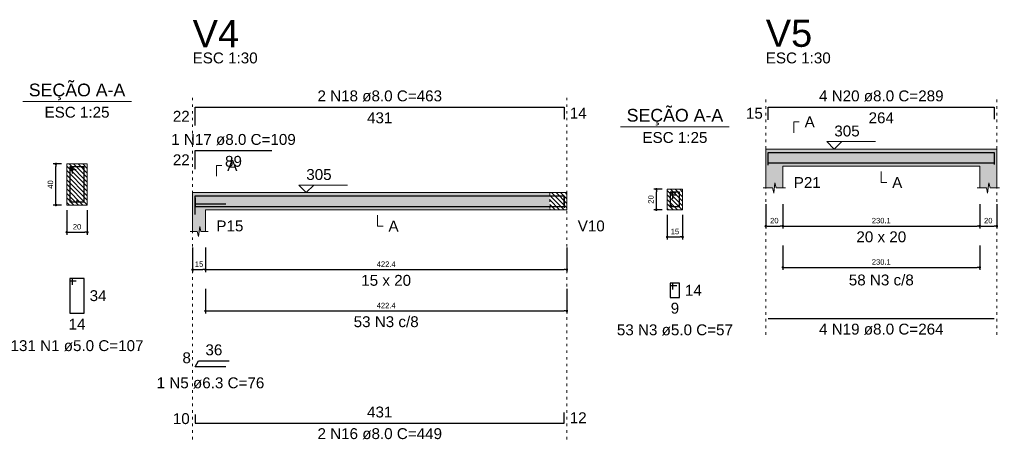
# Model space of a CAD drawing. Header units: millimetres. Extents: x 180 to 11148, y -1598 to 1045.
# Drawn here: x 2046.51 to 2084.69, y 27.13 to 43.46 of the extents above; entities that cross this region are included whole.
import ezdxf

# ---------------------------------------------------------------- set-up
doc = ezdxf.new("R2010")
doc.units = ezdxf.units.MM
doc.header["$MEASUREMENT"] = 0
doc.linetypes.add('DOT2', pattern=[3.175, 0, -3.175])
for name, color, linetype, lineweight in [('Descrição da armadura', 7, 'Continuous', 5), ('DT-Barras na forma', 2, 'Continuous', 30), ('DT-Barras no corte', 5, 'Continuous', 5), ('DT-Barras rebatidas', 2, 'Continuous', 30), ('DT-Cotas', 9, 'Continuous', 5), ('DT-Forma', 5, 'Continuous', 5), ('DT-Hachura forma vigas', 252, 'Continuous', 5), ('DT-Hachura intersecção vigas', 9, 'Continuous', 5), ('DT-Hachura seção vigas', 252, 'Continuous', 5), ('DT-Pontilhado', 9, 'DOT2', 5), ('DT-Textos', 7, 'Continuous', 5), ('DT-Título', 3, 'Continuous', 20), ('Textos armaduras', 7, 'Continuous', 5)]:
    doc.layers.add(name, color=color, linetype=linetype, lineweight=lineweight)
doc.styles.add('Arial', font='arial.ttf')
doc.dimstyles.new('UM_25.000000', dxfattribs={"dimtxt": 0.18, "dimasz": 0.1, "dimexe": 0.1, "dimexo": 0.2, "dimgap": 0, "dimtad": 1, "dimtih": 1, "dimtoh": 1, "dimdec": 1, "dimlfac": 25, "dimzin": 0, "dimdsep": 46, "dimtxsty": 'Standard', "dimcen": 0.09, "dimdle": 0.1, "dimadec": 1, "dimazin": 2, "dimtfac": 1, "dimtdec": 4, "dimtofl": 0, "dimtmove": 0, "dimatfit": 3, "dimfxl": 1, "dimtolj": 1, "dimarcsym": 0})
doc.dimstyles.new('UM_30.000000', dxfattribs={"dimtxt": 0.18, "dimasz": 0.1, "dimexe": 0.1, "dimexo": 0.2, "dimgap": 0, "dimtad": 1, "dimtih": 1, "dimtoh": 1, "dimdec": 1, "dimlfac": 30, "dimzin": 0, "dimdsep": 46, "dimtxsty": 'Standard', "dimcen": 0.09, "dimdle": 0.1, "dimadec": 1, "dimazin": 2, "dimtfac": 1, "dimtdec": 4, "dimtofl": 0, "dimtmove": 0, "dimatfit": 3, "dimfxl": 1, "dimtolj": 1, "dimarcsym": 0})
pattern_1 = [(135, (1822.37998, -105.55233), (-0.08838835, -0.08838835), [])]

# ---------------------------------------------------------------- blocks, each defined once
blk = doc.blocks.new('_Dot')
at = {"color": 0, "linetype": 'ByBlock', "lineweight": -2}
blk.add_line((-0.5, 0), (-1, 0), dxfattribs=at)
at = {"color": 0, "linetype": 'ByBlock', "const_width": 0.5}
blk.add_lwpolyline([(-0.25, 0, 1), (0.25, 0, 1)], format="xyb", close=True, dxfattribs=at)
blk = doc.blocks.new('*D639')
at = {"layer": 'Defpoints', "color": 0, "transparency": 16777216}
for p in [(2047.929, 37.847), (2048.353, 37.847), (2048.353, 36.247)]:
    blk.add_point(p, dxfattribs=at)
at = {"layer": 'DT-Cotas', "color": 0, "lineweight": -2, "transparency": 16777216}
for p, q in [((2048.153, 37.847), (2047.829, 37.847)), ((2047.929, 36.347), (2047.929, 37.747)), ((2048.153, 36.247), (2047.829, 36.247))]:
    blk.add_line(p, q, dxfattribs=at)
at = {"layer": 'DT-Cotas', "color": 0, "lineweight": -2, "transparency": 16777216, "xscale": 0.1000000014901161, "yscale": 0.1000000014901161, "zscale": 0.1000000014901161}
for p, rotation in [((2047.929, 37.847), 90), ((2047.929, 36.247), 270)]:
    blk.add_blockref('_Dot', p, dxfattribs=dict(at, rotation=rotation))
at = {"layer": 'DT-Cotas', "transparency": 16777216, "insert": (2047.717, 37.047), "char_height": 0.2118, "attachment_point": 5, "rotation": 90, "style": 'Arial'}
blk.add_mtext('\\A1;40', dxfattribs=at)
blk = doc.blocks.new('*D640')
at = {"layer": 'Defpoints', "color": 0, "transparency": 16777216}
for p in [(2048.353, 36.247), (2049.153, 36.247), (2049.153, 35.188)]:
    blk.add_point(p, dxfattribs=at)
at = {"layer": 'DT-Cotas', "color": 0, "lineweight": -2, "transparency": 16777216}
for p, q in [((2048.353, 36.047), (2048.353, 35.088)), ((2049.153, 36.047), (2049.153, 35.088)), ((2048.453, 35.188), (2049.053, 35.188))]:
    blk.add_line(p, q, dxfattribs=at)
at = {"layer": 'DT-Cotas', "color": 0, "lineweight": -2, "transparency": 16777216, "xscale": 0.1000000014901161, "yscale": 0.1000000014901161, "zscale": 0.1000000014901161, "rotation": 180}
blk.add_blockref('_Dot', (2048.353, 35.188), dxfattribs=at)
at = {"layer": 'DT-Cotas', "color": 0, "lineweight": -2, "transparency": 16777216, "xscale": 0.1000000014901161, "yscale": 0.1000000014901161, "zscale": 0.1000000014901161}
blk.add_blockref('_Dot', (2049.153, 35.188), dxfattribs=at)
at = {"layer": 'DT-Cotas', "transparency": 16777216, "insert": (2048.753, 35.399), "char_height": 0.2118, "attachment_point": 5, "rotation": 0.0057, "style": 'Arial'}
blk.add_mtext('\\A1;20', dxfattribs=at)
blk = doc.blocks.new('*D641')
at = {"layer": 'Defpoints', "color": 0, "transparency": 16777216}
for p in [(2053.257, 34.792), (2053.757, 34.792), (2053.757, 33.733)]:
    blk.add_point(p, dxfattribs=at)
at = {"layer": 'DT-Cotas', "color": 0, "lineweight": -2, "transparency": 16777216}
for p, q in [((2053.257, 34.592), (2053.257, 33.633)), ((2053.757, 34.592), (2053.757, 33.633)), ((2053.357, 33.733), (2053.657, 33.733))]:
    blk.add_line(p, q, dxfattribs=at)
at = {"layer": 'DT-Cotas', "color": 0, "lineweight": -2, "transparency": 16777216, "xscale": 0.1000000014901161, "yscale": 0.1000000014901161, "zscale": 0.1000000014901161, "rotation": 180}
blk.add_blockref('_Dot', (2053.257, 33.733), dxfattribs=at)
at = {"layer": 'DT-Cotas', "color": 0, "lineweight": -2, "transparency": 16777216, "xscale": 0.1000000014901161, "yscale": 0.1000000014901161, "zscale": 0.1000000014901161}
blk.add_blockref('_Dot', (2053.757, 33.733), dxfattribs=at)
at = {"layer": 'DT-Cotas', "transparency": 16777216, "insert": (2053.507, 33.945), "char_height": 0.2118, "attachment_point": 5, "rotation": 0.0057, "style": 'Arial'}
blk.add_mtext('\\A1;15', dxfattribs=at)
blk = doc.blocks.new('*D642')
at = {"layer": 'Defpoints', "color": 0, "transparency": 16777216}
for p in [(2053.757, 34.792), (2067.837, 34.792), (2067.837, 33.733)]:
    blk.add_point(p, dxfattribs=at)
at = {"layer": 'DT-Cotas', "color": 0, "lineweight": -2, "transparency": 16777216}
for p, q in [((2053.757, 34.592), (2053.757, 33.633)), ((2067.837, 34.592), (2067.837, 33.633)), ((2053.857, 33.733), (2067.737, 33.733))]:
    blk.add_line(p, q, dxfattribs=at)
at = {"layer": 'DT-Cotas', "color": 0, "lineweight": -2, "transparency": 16777216, "xscale": 0.1000000014901161, "yscale": 0.1000000014901161, "zscale": 0.1000000014901161, "rotation": 180}
blk.add_blockref('_Dot', (2053.757, 33.733), dxfattribs=at)
at = {"layer": 'DT-Cotas', "color": 0, "lineweight": -2, "transparency": 16777216, "xscale": 0.1000000014901161, "yscale": 0.1000000014901161, "zscale": 0.1000000014901161}
blk.add_blockref('_Dot', (2067.837, 33.733), dxfattribs=at)
at = {"layer": 'DT-Cotas', "transparency": 16777216, "insert": (2060.797, 33.945), "char_height": 0.2118, "attachment_point": 5, "rotation": 0.0057, "style": 'Arial'}
blk.add_mtext('\\A1;422.4', dxfattribs=at)
blk = doc.blocks.new('*D643')
at = {"layer": 'Defpoints', "color": 0, "transparency": 16777216}
for p in [(2053.757, 33.182), (2067.837, 33.182), (2067.837, 32.123)]:
    blk.add_point(p, dxfattribs=at)
at = {"layer": 'DT-Cotas', "color": 0, "lineweight": -2, "transparency": 16777216}
for p, q in [((2053.757, 32.982), (2053.757, 32.023)), ((2067.837, 32.982), (2067.837, 32.023)), ((2053.857, 32.123), (2067.737, 32.123))]:
    blk.add_line(p, q, dxfattribs=at)
at = {"layer": 'DT-Cotas', "color": 0, "lineweight": -2, "transparency": 16777216, "xscale": 0.1000000014901161, "yscale": 0.1000000014901161, "zscale": 0.1000000014901161, "rotation": 180}
blk.add_blockref('_Dot', (2053.757, 32.123), dxfattribs=at)
at = {"layer": 'DT-Cotas', "color": 0, "lineweight": -2, "transparency": 16777216, "xscale": 0.1000000014901161, "yscale": 0.1000000014901161, "zscale": 0.1000000014901161}
blk.add_blockref('_Dot', (2067.837, 32.123), dxfattribs=at)
at = {"layer": 'DT-Cotas', "transparency": 16777216, "insert": (2060.797, 32.335), "char_height": 0.2118, "attachment_point": 5, "rotation": 0.0057, "style": 'Arial'}
blk.add_mtext('\\A1;422.4', dxfattribs=at)
blk = doc.blocks.new('*D644')
at = {"layer": 'Defpoints', "color": 0, "transparency": 16777216}
for p in [(2071.323, 36.863), (2071.747, 36.863), (2071.747, 36.063)]:
    blk.add_point(p, dxfattribs=at)
at = {"layer": 'DT-Cotas', "color": 0, "lineweight": -2, "transparency": 16777216}
for p, q in [((2071.547, 36.863), (2071.223, 36.863)), ((2071.323, 36.163), (2071.323, 36.763)), ((2071.547, 36.063), (2071.223, 36.063))]:
    blk.add_line(p, q, dxfattribs=at)
at = {"layer": 'DT-Cotas', "color": 0, "lineweight": -2, "transparency": 16777216, "xscale": 0.1000000014901161, "yscale": 0.1000000014901161, "zscale": 0.1000000014901161}
for p, rotation in [((2071.323, 36.863), 90), ((2071.323, 36.063), 270)]:
    blk.add_blockref('_Dot', p, dxfattribs=dict(at, rotation=rotation))
at = {"layer": 'DT-Cotas', "transparency": 16777216, "insert": (2071.111, 36.463), "char_height": 0.2118, "attachment_point": 5, "rotation": 90, "style": 'Arial'}
blk.add_mtext('\\A1;20', dxfattribs=at)
blk = doc.blocks.new('*D645')
at = {"layer": 'Defpoints', "color": 0, "transparency": 16777216}
for p in [(2071.747, 36.063), (2072.347, 36.063), (2072.347, 35.004)]:
    blk.add_point(p, dxfattribs=at)
at = {"layer": 'DT-Cotas', "color": 0, "lineweight": -2, "transparency": 16777216}
for p, q in [((2071.747, 35.863), (2071.747, 34.904)), ((2072.347, 35.863), (2072.347, 34.904)), ((2071.847, 35.004), (2072.247, 35.004))]:
    blk.add_line(p, q, dxfattribs=at)
at = {"layer": 'DT-Cotas', "color": 0, "lineweight": -2, "transparency": 16777216, "xscale": 0.1000000014901161, "yscale": 0.1000000014901161, "zscale": 0.1000000014901161, "rotation": 180}
blk.add_blockref('_Dot', (2071.747, 35.004), dxfattribs=at)
at = {"layer": 'DT-Cotas', "color": 0, "lineweight": -2, "transparency": 16777216, "xscale": 0.1000000014901161, "yscale": 0.1000000014901161, "zscale": 0.1000000014901161}
blk.add_blockref('_Dot', (2072.347, 35.004), dxfattribs=at)
at = {"layer": 'DT-Cotas', "transparency": 16777216, "insert": (2072.047, 35.216), "char_height": 0.2118, "attachment_point": 5, "rotation": 0.0057, "style": 'Arial'}
blk.add_mtext('\\A1;15', dxfattribs=at)
blk = doc.blocks.new('*D646')
at = {"layer": 'Defpoints', "color": 0, "transparency": 16777216}
for p in [(2075.586, 36.486), (2076.253, 36.486), (2076.253, 35.427)]:
    blk.add_point(p, dxfattribs=at)
at = {"layer": 'DT-Cotas', "color": 0, "lineweight": -2, "transparency": 16777216}
for p, q in [((2075.586, 36.286), (2075.586, 35.327)), ((2076.253, 36.286), (2076.253, 35.327)), ((2075.686, 35.427), (2076.153, 35.427))]:
    blk.add_line(p, q, dxfattribs=at)
at = {"layer": 'DT-Cotas', "color": 0, "lineweight": -2, "transparency": 16777216, "xscale": 0.1000000014901161, "yscale": 0.1000000014901161, "zscale": 0.1000000014901161, "rotation": 180}
blk.add_blockref('_Dot', (2075.586, 35.427), dxfattribs=at)
at = {"layer": 'DT-Cotas', "color": 0, "lineweight": -2, "transparency": 16777216, "xscale": 0.1000000014901161, "yscale": 0.1000000014901161, "zscale": 0.1000000014901161}
blk.add_blockref('_Dot', (2076.253, 35.427), dxfattribs=at)
at = {"layer": 'DT-Cotas', "transparency": 16777216, "insert": (2075.919, 35.639), "char_height": 0.2118, "attachment_point": 5, "rotation": 0.0057, "style": 'Arial'}
blk.add_mtext('\\A1;20', dxfattribs=at)
blk = doc.blocks.new('*D647')
at = {"layer": 'Defpoints', "color": 0, "transparency": 16777216}
for p in [(2076.253, 36.486), (2083.922, 36.486), (2083.922, 35.427)]:
    blk.add_point(p, dxfattribs=at)
at = {"layer": 'DT-Cotas', "color": 0, "lineweight": -2, "transparency": 16777216}
for p, q in [((2076.253, 36.286), (2076.253, 35.327)), ((2083.922, 36.286), (2083.922, 35.327)), ((2076.353, 35.427), (2083.822, 35.427))]:
    blk.add_line(p, q, dxfattribs=at)
at = {"layer": 'DT-Cotas', "color": 0, "lineweight": -2, "transparency": 16777216, "xscale": 0.1000000014901161, "yscale": 0.1000000014901161, "zscale": 0.1000000014901161, "rotation": 180}
blk.add_blockref('_Dot', (2076.253, 35.427), dxfattribs=at)
at = {"layer": 'DT-Cotas', "color": 0, "lineweight": -2, "transparency": 16777216, "xscale": 0.1000000014901161, "yscale": 0.1000000014901161, "zscale": 0.1000000014901161}
blk.add_blockref('_Dot', (2083.922, 35.427), dxfattribs=at)
at = {"layer": 'DT-Cotas', "transparency": 16777216, "insert": (2080.087, 35.639), "char_height": 0.2118, "attachment_point": 5, "rotation": 0.0057, "style": 'Arial'}
blk.add_mtext('\\A1;230.1', dxfattribs=at)
blk = doc.blocks.new('*D648')
at = {"layer": 'Defpoints', "color": 0, "transparency": 16777216}
for p in [(2083.922, 36.486), (2084.589, 36.486), (2084.589, 35.427)]:
    blk.add_point(p, dxfattribs=at)
at = {"layer": 'DT-Cotas', "color": 0, "lineweight": -2, "transparency": 16777216}
for p, q in [((2083.922, 36.286), (2083.922, 35.327)), ((2084.589, 36.286), (2084.589, 35.327)), ((2084.022, 35.427), (2084.489, 35.427))]:
    blk.add_line(p, q, dxfattribs=at)
at = {"layer": 'DT-Cotas', "color": 0, "lineweight": -2, "transparency": 16777216, "xscale": 0.1000000014901161, "yscale": 0.1000000014901161, "zscale": 0.1000000014901161, "rotation": 180}
blk.add_blockref('_Dot', (2083.922, 35.427), dxfattribs=at)
at = {"layer": 'DT-Cotas', "color": 0, "lineweight": -2, "transparency": 16777216, "xscale": 0.1000000014901161, "yscale": 0.1000000014901161, "zscale": 0.1000000014901161}
blk.add_blockref('_Dot', (2084.589, 35.427), dxfattribs=at)
at = {"layer": 'DT-Cotas', "transparency": 16777216, "insert": (2084.255, 35.639), "char_height": 0.2118, "attachment_point": 5, "rotation": 0.0057, "style": 'Arial'}
blk.add_mtext('\\A1;20', dxfattribs=at)
blk = doc.blocks.new('*D649')
at = {"layer": 'Defpoints', "color": 0, "transparency": 16777216}
for p in [(2076.253, 34.877), (2083.922, 34.877), (2083.922, 33.818)]:
    blk.add_point(p, dxfattribs=at)
at = {"layer": 'DT-Cotas', "color": 0, "lineweight": -2, "transparency": 16777216}
for p, q in [((2076.253, 34.677), (2076.253, 33.718)), ((2083.922, 34.677), (2083.922, 33.718)), ((2076.353, 33.818), (2083.822, 33.818))]:
    blk.add_line(p, q, dxfattribs=at)
at = {"layer": 'DT-Cotas', "color": 0, "lineweight": -2, "transparency": 16777216, "xscale": 0.1000000014901161, "yscale": 0.1000000014901161, "zscale": 0.1000000014901161, "rotation": 180}
blk.add_blockref('_Dot', (2076.253, 33.818), dxfattribs=at)
at = {"layer": 'DT-Cotas', "color": 0, "lineweight": -2, "transparency": 16777216, "xscale": 0.1000000014901161, "yscale": 0.1000000014901161, "zscale": 0.1000000014901161}
blk.add_blockref('_Dot', (2083.922, 33.818), dxfattribs=at)
at = {"layer": 'DT-Cotas', "transparency": 16777216, "insert": (2080.087, 34.03), "char_height": 0.2118, "attachment_point": 5, "rotation": 0.0057, "style": 'Arial'}
blk.add_mtext('\\A1;230.1', dxfattribs=at)

msp = doc.modelspace()

# ---------------------------------------------------------------- hatches: boundary and pattern name
at = {"layer": 'DT-Hachura forma vigas', "linetype": 'Continuous'}
for points in [[(2084.5886, 36.9099), (2084.5886, 37.7572), (2084.5886, 38.4239), (2083.9219, 38.4239), (2076.2526, 38.4239), (2075.5859, 38.4239), (2075.5859, 37.7572), (2075.5859, 36.9099), (2075.8443, 36.9099), (2075.8943, 36.7099), (2075.9443, 37.1099), (2075.9943, 36.9099), (2076.2526, 36.9099), (2076.2526, 37.7572), (2083.9219, 37.7572), (2083.9219, 36.9099), (2084.1803, 36.9099), (2084.2303, 36.7099), (2084.2803, 37.1099), (2084.3303, 36.9099), (2084.5886, 36.9099)], [(2053.7569, 36.0628), (2067.1699, 36.0628), (2067.1699, 36.7295), (2053.7569, 36.7295), (2053.2569, 36.7295), (2053.2569, 36.0628), (2053.2569, 35.2155), (2053.4319, 35.2155), (2053.4819, 35.0155), (2053.5319, 35.4155), (2053.5819, 35.2155), (2053.7569, 35.2155), (2053.7569, 36.0628)]]:
    msp.add_hatch(color=256, dxfattribs=at).paths.add_polyline_path(points)
at = {"layer": 'DT-Hachura intersecção vigas', "linetype": 'Continuous'}
h = msp.add_hatch(dxfattribs=at)
h.set_pattern_fill('ANSI31', color=256, angle=90, style=0)
h.set_pattern_definition(pattern_1)
h.paths.add_polyline_path([(2067.1699, 36.0628), (2067.8366, 36.0628), (2067.8366, 36.7295), (2067.1699, 36.7295), (2067.1699, 36.0628)])
at = {"layer": 'DT-Hachura seção vigas', "linetype": 'Continuous'}
h = msp.add_hatch(dxfattribs=at)
h.set_pattern_fill('ANSI31', color=256, angle=90, style=0)
h.set_pattern_definition(pattern_1)
h.paths.add_polyline_path([(2048.3527, 36.2467), (2048.3527, 36.2467), (2049.1527, 36.2467), (2049.1527, 37.8467), (2048.3527, 37.8467), (2048.3527, 36.2467)])
h = msp.add_hatch(dxfattribs=at)
h.set_pattern_fill('ANSI31', color=256, angle=90, style=0)
h.set_pattern_definition(pattern_1)
h.paths.add_polyline_path([(2071.7468, 36.0628), (2071.7468, 36.0628), (2072.3468, 36.0628), (2072.3468, 36.8628), (2071.7468, 36.8628), (2071.7468, 36.0628)])

# ---------------------------------------------------------------- linework, layer by layer
at = {"layer": 'DT-Barras na forma'}
for p, q in [((2048.5727, 37.7267), (2048.4727, 37.7267)), ((2048.4727, 37.7267), (2048.4727, 36.3667)), ((2049.0327, 37.7267), (2048.4727, 37.7267)), ((2048.4727, 37.7267), (2048.4727, 37.6267)), ((2048.4727, 37.6267), (2048.7227, 37.6267)), ((2048.5727, 37.4767), (2048.5727, 37.7267)), ((2049.0327, 36.3667), (2049.0327, 37.7267)), ((2071.9668, 36.7428), (2071.8668, 36.7428)), ((2071.8668, 36.7428), (2071.8668, 36.1828)), ((2072.2268, 36.7428), (2071.8668, 36.7428)), ((2071.8668, 36.7428), (2071.8668, 36.6428)), ((2071.9668, 36.4928), (2071.9668, 36.7428)), ((2072.2268, 36.1828), (2072.2268, 36.7428)), ((2048.4727, 36.3667), (2049.0327, 36.3667)), ((2053.3569, 36.2971), (2054.548, 36.2971)), ((2071.8668, 36.6428), (2072.1168, 36.6428)), ((2071.8668, 36.1828), (2072.2268, 36.1828))]:
    msp.add_line(p, q, dxfattribs=at)
for points in [[(2075.6859, 37.8014), (2075.6859, 38.2939), (2084.4886, 38.2939), (2084.4886, 37.8262)], [(2075.6859, 37.8872), (2084.4886, 37.8872)], [(2053.3569, 36.5261), (2053.3569, 36.1928), (2067.7366, 36.1928), (2067.7366, 36.6061)], [(2053.3569, 35.8828), (2053.3569, 36.5995), (2056.3403, 36.5995)], [(2053.3569, 35.8828), (2053.3569, 36.5995), (2067.7366, 36.5995), (2067.7366, 36.1328)]]:
    msp.add_lwpolyline(points, dxfattribs=at)
at = {"layer": 'DT-Barras no corte'}
for centre, radius in [((2048.5127, 37.6867), 0.02), ((2048.9927, 37.6867), 0.02), ((2071.9028, 36.7068), 0.016), ((2072.0468, 36.7068), 0.016), ((2072.1908, 36.7068), 0.016), ((2048.5087, 36.4027), 0.016), ((2048.7527, 36.4027), 0.016), ((2048.9967, 36.4027), 0.016), ((2071.9028, 36.2188), 0.016), ((2072.1908, 36.2188), 0.016)]:
    msp.add_circle(centre, radius, dxfattribs=at)
at = {"layer": 'DT-Barras rebatidas'}
for p, q in [((2053.3569, 39.3422), (2053.3569, 40.0589)), ((2053.3569, 40.0589), (2067.7366, 40.0589)), ((2067.7366, 40.0589), (2067.7366, 39.5922)), ((2075.6859, 39.5664), (2075.6859, 40.0589)), ((2075.6859, 40.0589), (2084.4886, 40.0589)), ((2084.4886, 40.0589), (2084.4886, 39.5912)), ((2053.3569, 37.6478), (2053.3569, 38.3645)), ((2053.3569, 38.3645), (2056.3403, 38.3645)), ((2048.5727, 33.3933), (2048.4727, 33.3933)), ((2048.4727, 33.3933), (2048.4727, 32.0333)), ((2049.0327, 33.3933), (2048.4727, 33.3933)), ((2048.4727, 33.3933), (2048.4727, 33.2933)), ((2048.4727, 33.2933), (2048.7227, 33.2933)), ((2048.5727, 33.1433), (2048.5727, 33.3933)), ((2049.0327, 32.0333), (2049.0327, 33.3933)), ((2071.9668, 33.2094), (2071.8668, 33.2094)), ((2071.8668, 33.2094), (2071.8668, 32.6494)), ((2072.2268, 33.2094), (2071.8668, 33.2094)), ((2071.8668, 33.2094), (2071.8668, 33.1094)), ((2071.8668, 33.1094), (2072.1168, 33.1094)), ((2071.9668, 32.9594), (2071.9668, 33.2094)), ((2072.2268, 32.6494), (2072.2268, 33.2094)), ((2071.8668, 32.6494), (2072.2268, 32.6494)), ((2048.4727, 32.0333), (2049.0327, 32.0333)), ((2075.6859, 31.8297), (2084.4886, 31.8297)), ((2053.3569, 29.9505), (2053.4903, 30.1814)), ((2053.4903, 30.1814), (2054.6813, 30.1814)), ((2054.548, 29.9505), (2053.3569, 29.9505)), ((2053.3569, 28.0943), (2053.3569, 27.7609)), ((2067.7366, 27.7609), (2067.7366, 28.1743)), ((2053.3569, 27.7609), (2067.7366, 27.7609))]:
    msp.add_line(p, q, dxfattribs=at)
at = {"layer": 'DT-Forma', "linetype": 'Continuous'}
for p, q in [((2075.5859, 37.7572), (2075.5859, 38.4239)), ((2084.5886, 38.4239), (2084.5886, 37.7572)), ((2053.2569, 36.0628), (2053.2569, 36.7295)), ((2067.8366, 36.7295), (2067.8366, 36.0628))]:
    msp.add_line(p, q, dxfattribs=at)
at = {"layer": 'DT-Forma'}
for p, q in [((2075.5859, 38.4239), (2076.2526, 38.4239)), ((2076.2526, 38.4239), (2083.9219, 38.4239)), ((2083.9219, 38.4239), (2084.5886, 38.4239)), ((2049.1527, 37.8467), (2048.3527, 37.8467)), ((2048.3527, 37.8467), (2048.3527, 37.8467)), ((2048.3527, 37.8467), (2048.3527, 36.2467)), ((2049.1527, 36.2467), (2049.1527, 37.8467)), ((2049.1527, 37.8467), (2049.1527, 37.8467)), ((2075.5859, 37.7572), (2075.5859, 36.91)), ((2076.2526, 36.91), (2076.2526, 37.7572)), ((2076.2526, 37.7572), (2083.9219, 37.7572)), ((2083.9219, 37.7572), (2083.9219, 36.91)), ((2084.5886, 36.91), (2084.5886, 37.7572)), ((2075.8943, 36.71), (2075.9443, 37.11)), ((2075.9443, 37.11), (2075.9943, 36.91)), ((2084.2303, 36.71), (2084.2803, 37.11)), ((2084.2803, 37.11), (2084.3303, 36.91)), ((2053.2569, 36.7295), (2053.7569, 36.7295)), ((2053.7569, 36.7295), (2067.1699, 36.7295)), ((2067.1699, 36.7295), (2067.8366, 36.7295)), ((2072.3468, 36.8628), (2071.7468, 36.8628)), ((2071.7468, 36.8628), (2071.7468, 36.8628)), ((2071.7468, 36.8628), (2071.7468, 36.0628)), ((2072.3468, 36.0628), (2072.3468, 36.8628)), ((2072.3468, 36.8628), (2072.3468, 36.8628)), ((2075.4859, 36.91), (2075.8443, 36.91)), ((2075.8443, 36.91), (2075.8943, 36.71)), ((2075.9943, 36.91), (2076.3526, 36.91)), ((2083.8219, 36.91), (2084.1803, 36.91)), ((2084.1803, 36.91), (2084.2303, 36.71)), ((2084.3303, 36.91), (2084.6886, 36.91)), ((2048.3527, 36.2467), (2049.1527, 36.2467)), ((2048.3527, 36.2467), (2048.3527, 36.2467)), ((2049.1527, 36.2467), (2049.1527, 36.2467)), ((2053.2569, 36.0628), (2053.2569, 35.2156)), ((2053.7569, 35.2156), (2053.7569, 36.0628)), ((2053.7569, 36.0628), (2067.1699, 36.0628)), ((2067.1699, 36.0628), (2067.8366, 36.0628)), ((2071.7468, 36.0628), (2072.3468, 36.0628)), ((2071.7468, 36.0628), (2071.7468, 36.0628)), ((2072.3468, 36.0628), (2072.3468, 36.0628)), ((2053.1569, 35.2156), (2053.4319, 35.2156)), ((2053.4319, 35.2156), (2053.4819, 35.0156)), ((2053.4819, 35.0156), (2053.5319, 35.4156)), ((2053.5319, 35.4156), (2053.5819, 35.2156)), ((2053.5819, 35.2156), (2053.8569, 35.2156))]:
    msp.add_line(p, q, dxfattribs=at)
at = {"layer": 'DT-Pontilhado', "ltscale": 0.05}
for p, q in [((2053.2569, 27.1255), (2053.2569, 40.4825)), ((2067.8366, 27.1255), (2067.8366, 40.4825)), ((2075.5859, 31.1943), (2075.5859, 40.4825)), ((2084.5886, 31.1943), (2084.5886, 40.4825)), ((2067.1699, 36.7295), (2067.1699, 36.0628))]:
    msp.add_line(p, q, dxfattribs=at)
at = {"layer": 'DT-Textos'}
for p, q in [((2046.6347, 40.2765), (2050.8707, 40.2765)), ((2069.9288, 39.2926), (2074.1648, 39.2926))]:
    msp.add_line(p, q, dxfattribs=at)
for points in [[(2076.6762, 39.0593), (2076.6762, 39.4829), (2076.888, 39.4829)], [(2078.5534, 38.7204), (2078.2569, 38.4239), (2077.9603, 38.7204), (2079.8665, 38.7204)], [(2054.1805, 37.3649), (2054.1805, 37.7885), (2054.3923, 37.7885)], [(2080.0873, 37.5454), (2080.0873, 37.1218), (2080.2991, 37.1218)], [(2057.9808, 37.026), (2057.6843, 36.7295), (2057.3878, 37.026), (2059.294, 37.026)], [(2060.4634, 35.851), (2060.4634, 35.4274), (2060.6752, 35.4274)]]:
    msp.add_lwpolyline(points, dxfattribs=at)

# ---------------------------------------------------------------- texts
at = {"layer": 'Descrição da armadura', "linetype": 'Continuous', "char_height": 0.4236, "attachment_point": 8, "line_spacing_factor": 0.798, "style": 'Arial'}
for s, insert, width in [('2 N18 ø8.0 C=463', (2060.5468, 40.2707), 9.7294), ('4 N20 ø8.0 C=289', (2080.0873, 40.2707), 9.7294), ('1 N17 ø8.0 C=109', (2054.8486, 38.5763), 9.7294), ('58 N3 c/8', (2080.0873, 33.1117), 5.078778), ('53 N3 c/8', (2060.7968, 31.4879), 5.078778), ('4 N19 ø8.0 C=264', (2080.0873, 31.1943), 9.7294), ('1 N5 ø6.3 C=76', (2053.9524, 29.1033), 8.40959), ('2 N16 ø8.0 C=449', (2060.5468, 27.1255), 9.7294)]:
    msp.add_mtext(s, dxfattribs=dict(at, insert=insert, width=width))
at = {"layer": 'Descrição da armadura', "color": 7, "linetype": 'Continuous', "char_height": 0.4236, "attachment_point": 8, "line_spacing_factor": 0.798, "style": 'Arial'}
for s, insert, width in [('53 N3 ø5.0 C=57', (2072.0468, 31.1668), 9.069495), ('131 N1 ø5.0 C=107', (2048.7527, 30.5507), 10.389305)]:
    msp.add_mtext(s, dxfattribs=dict(at, insert=insert, width=width))
at = {"layer": 'DT-Textos', "line_spacing_factor": 0.798, "style": 'Arial'}
for s, insert, char_height, width, attachment_point in [('ESC 1:30', (2053.2569, 41.7533), 0.4236, 4.729993, 7), ('ESC 1:30', (2075.5859, 41.7533), 0.4236, 4.729993, 7), ('SEÇÃO A-A', (2048.753, 40.3257), 0.4942, 8.023973, 8), ('SEÇÃO A-A', (2072.047, 39.3417), 0.4942, 8.023973, 8), ('ESC 1:25', (2048.7527, 39.6411), 0.4236, 4.729993, 8), ('A', (2077.0998, 39.2711), 0.4236, 0.737072, 7), ('305', (2078.2569, 38.911), 0.4236, 1.843758, 7), ('ESC 1:25', (2072.0468, 38.6572), 0.4236, 4.729993, 8), ('A', (2054.6041, 37.5767), 0.4236, 0.737072, 7), ('305', (2057.6843, 37.2166), 0.4236, 1.843758, 7), ('P21', (2076.6762, 36.91), 0.4236, 1.966244, 7), ('A', (2080.5109, 36.91), 0.4236, 0.737072, 7), ('P15', (2054.1805, 35.2156), 0.4236, 1.966244, 7), ('A', (2060.887, 35.2156), 0.4236, 0.737072, 7), ('V10', (2068.2602, 35.2156), 0.4236, 1.966244, 7), ('20 x 20', (2080.0873, 34.792), 0.4236, 3.624925, 8), ('15 x 20', (2060.7968, 33.0976), 0.4236, 3.624925, 8)]:
    msp.add_mtext(s, dxfattribs=dict(at, insert=insert, char_height=char_height, width=width, attachment_point=attachment_point))
at = {"layer": 'DT-Título', "char_height": 1.059, "width": 3.604421, "attachment_point": 7, "line_spacing_factor": 0.798, "style": 'Arial'}
for s, insert in [('V4', (2053.2569, 42.3887)), ('V5', (2075.5859, 42.3887))]:
    msp.add_mtext(s, dxfattribs=dict(at, insert=insert))
at = {"layer": 'Textos armaduras', "linetype": 'Continuous', "char_height": 0.4236, "attachment_point": 7, "line_spacing_factor": 0.798, "style": 'Arial'}
for s, insert, width in [('22', (2052.4852, 39.4887), 1.31981), ('431', (2060.0518, 39.4235), 1.979715), ('14', (2067.9484, 39.6137), 1.31981), ('15', (2074.8142, 39.6008), 1.31981), ('264', (2079.5923, 39.4235), 1.979715), ('22', (2052.4852, 37.7943), 1.31981), ('89', (2054.5186, 37.7291), 1.31981), ('36', (2053.7558, 30.3932), 1.31981), ('8', (2052.8597, 30.0844), 0.659905), ('431', (2060.0518, 27.9727), 1.979715), ('10', (2052.4852, 27.7158), 1.31981), ('12', (2067.9484, 27.7558), 1.31981)]:
    msp.add_mtext(s, dxfattribs=dict(at, insert=insert, width=width))
at = {"layer": 'Textos armaduras', "color": 7, "linetype": 'Continuous', "char_height": 0.4236, "attachment_point": 7, "line_spacing_factor": 0.798, "style": 'Arial'}
for s, insert, width in [('34', (2049.2445, 32.5015), 1.31981), ('14', (2072.4386, 32.7176), 1.31981), ('9', (2071.8819, 32.014), 0.659905), ('14', (2048.4228, 31.3979), 1.31981)]:
    msp.add_mtext(s, dxfattribs=dict(at, insert=insert, width=width))

# ---------------------------------------------------------------- dimensions: what is measured, and where the dimension line sits
at = {"layer": 'DT-Cotas'}
for base, p1, p2, picture, middle in [((2047.9291, 37.8467), (2048.3527, 36.2467), (2048.3527, 37.8467), '*D639', (2047.7173, 37.0467)), ((2071.3232, 36.8628), (2071.7468, 36.0628), (2071.7468, 36.8628), '*D644', (2071.1114, 36.4628))]:
    dim = msp.add_linear_dim(base=base, p1=p1, p2=p2, angle=90, dimstyle='UM_25.000000', override={"dimtxt": 0.2118, "dimasz": 0.1, "dimexe": 0.1, "dimexo": 0.2, "dimtad": 1, "dimtih": 0, "dimtoh": 0, "dimdec": 1, "dimlfac": 25, "dimzin": 8, "dimtxsty": 'Arial', "dimblk": 'Dot', "dimblk1": 'Dot', "dimblk2": 'Dot', "dimsah": 1, "dimdle": 0.1, "dimse1": 0, "dimse2": 0, "dimclrt": 256, "dimadec": 1, "dimazin": 3, "dimtmove": 2, "dimldrblk": 'Dot'}, dxfattribs=at)
    dim.commit()
    dim.dimension.update_dxf_attribs({"geometry": picture, "text_midpoint": middle, "dimtype": 160, "text_rotation": 90})
for base, p1, p2, dimstyle, override, picture, middle in [((2076.2526, 35.4274), (2075.5859, 36.4864), (2076.2526, 36.4864), 'UM_30.000000', {"dimtxt": 0.2118, "dimasz": 0.1, "dimexe": 0.1, "dimexo": 0.2, "dimtad": 1, "dimtih": 0, "dimtoh": 0, "dimdec": 1, "dimlfac": 30, "dimzin": 8, "dimtxsty": 'Arial', "dimblk": 'Dot', "dimblk1": 'Dot', "dimblk2": 'Dot', "dimsah": 1, "dimdle": 0.1, "dimse1": 0, "dimse2": 0, "dimclrt": 256, "dimadec": 1, "dimazin": 3, "dimtmove": 2, "dimldrblk": 'Dot'}, '*D646', (2075.9193, 35.6392)), ((2083.9219, 35.4274), (2076.2526, 36.4864), (2083.9219, 36.4864), 'UM_30.000000', {"dimtxt": 0.2118, "dimasz": 0.1, "dimexe": 0.1, "dimexo": 0.2, "dimtad": 1, "dimtih": 0, "dimtoh": 0, "dimdec": 1, "dimlfac": 30, "dimzin": 8, "dimtxsty": 'Arial', "dimblk": 'Dot', "dimblk1": 'Dot', "dimblk2": 'Dot', "dimsah": 1, "dimdle": 0.1, "dimse1": 0, "dimse2": 0, "dimclrt": 256, "dimadec": 1, "dimazin": 3, "dimtmove": 2, "dimldrblk": 'Dot'}, '*D647', (2080.0873, 35.6392)), ((2084.5886, 35.4274), (2083.9219, 36.4864), (2084.5886, 36.4864), 'UM_30.000000', {"dimtxt": 0.2118, "dimasz": 0.1, "dimexe": 0.1, "dimexo": 0.2, "dimtad": 1, "dimtih": 0, "dimtoh": 0, "dimdec": 1, "dimlfac": 30, "dimzin": 8, "dimtxsty": 'Arial', "dimblk": 'Dot', "dimblk1": 'Dot', "dimblk2": 'Dot', "dimsah": 1, "dimdle": 0.1, "dimse1": 0, "dimse2": 0, "dimclrt": 256, "dimadec": 1, "dimazin": 3, "dimtmove": 2, "dimldrblk": 'Dot'}, '*D648', (2084.2553, 35.6392)), ((2049.1527, 35.1877), (2048.3527, 36.2467), (2049.1527, 36.2467), 'UM_25.000000', {"dimtxt": 0.2118, "dimasz": 0.1, "dimexe": 0.1, "dimexo": 0.2, "dimtad": 1, "dimtih": 0, "dimtoh": 0, "dimdec": 1, "dimlfac": 25, "dimzin": 8, "dimtxsty": 'Arial', "dimblk": 'Dot', "dimblk1": 'Dot', "dimblk2": 'Dot', "dimsah": 1, "dimdle": 0.1, "dimse1": 0, "dimse2": 0, "dimclrt": 256, "dimadec": 1, "dimazin": 3, "dimtmove": 2, "dimldrblk": 'Dot'}, '*D640', (2048.7527, 35.3995)), ((2072.3468, 35.0038), (2071.7468, 36.0628), (2072.3468, 36.0628), 'UM_25.000000', {"dimtxt": 0.2118, "dimasz": 0.1, "dimexe": 0.1, "dimexo": 0.2, "dimtad": 1, "dimtih": 0, "dimtoh": 0, "dimdec": 1, "dimlfac": 25, "dimzin": 8, "dimtxsty": 'Arial', "dimblk": 'Dot', "dimblk1": 'Dot', "dimblk2": 'Dot', "dimsah": 1, "dimdle": 0.1, "dimse1": 0, "dimse2": 0, "dimclrt": 256, "dimadec": 1, "dimazin": 3, "dimtmove": 2, "dimldrblk": 'Dot'}, '*D645', (2072.0468, 35.2156)), ((2053.7569, 33.733), (2053.2569, 34.792), (2053.7569, 34.792), 'UM_30.000000', {"dimtxt": 0.2118, "dimasz": 0.1, "dimexe": 0.1, "dimexo": 0.2, "dimtad": 1, "dimtih": 0, "dimtoh": 0, "dimdec": 1, "dimlfac": 30, "dimzin": 8, "dimtxsty": 'Arial', "dimblk": 'Dot', "dimblk1": 'Dot', "dimblk2": 'Dot', "dimsah": 1, "dimdle": 0.1, "dimse1": 0, "dimse2": 0, "dimclrt": 256, "dimadec": 1, "dimazin": 3, "dimtmove": 2, "dimldrblk": 'Dot'}, '*D641', (2053.5069, 33.9448)), ((2067.8366, 33.733), (2053.7569, 34.792), (2067.8366, 34.792), 'UM_30.000000', {"dimtxt": 0.2118, "dimasz": 0.1, "dimexe": 0.1, "dimexo": 0.2, "dimtad": 1, "dimtih": 0, "dimtoh": 0, "dimdec": 1, "dimlfac": 30, "dimzin": 8, "dimtxsty": 'Arial', "dimblk": 'Dot', "dimblk1": 'Dot', "dimblk2": 'Dot', "dimsah": 1, "dimdle": 0.1, "dimse1": 0, "dimse2": 0, "dimclrt": 256, "dimadec": 1, "dimazin": 3, "dimtmove": 2, "dimldrblk": 'Dot'}, '*D642', (2060.7968, 33.9448)), ((2083.9219, 33.8177), (2076.2526, 34.8767), (2083.9219, 34.8767), 'UM_30.000000', {"dimtxt": 0.2118, "dimasz": 0.1, "dimexe": 0.1, "dimexo": 0.2, "dimtad": 1, "dimtih": 0, "dimtoh": 0, "dimdec": 1, "dimlfac": 30, "dimzin": 8, "dimtxsty": 'Arial', "dimblk": 'Dot', "dimblk1": 'Dot', "dimblk2": 'Dot', "dimsah": 1, "dimdle": 0.1, "dimse1": 0, "dimse2": 0, "dimclrt": 256, "dimadec": 1, "dimazin": 3, "dimtmove": 2, "dimldrblk": 'Dot'}, '*D649', (2080.0873, 34.0295)), ((2067.8366, 32.1233), (2053.7569, 33.1823), (2067.8366, 33.1823), 'UM_30.000000', {"dimtxt": 0.2118, "dimasz": 0.1, "dimexe": 0.1, "dimexo": 0.2, "dimtad": 1, "dimtih": 0, "dimtoh": 0, "dimdec": 1, "dimlfac": 30, "dimzin": 8, "dimtxsty": 'Arial', "dimblk": 'Dot', "dimblk1": 'Dot', "dimblk2": 'Dot', "dimsah": 1, "dimdle": 0.1, "dimse1": 0, "dimse2": 0, "dimclrt": 256, "dimadec": 1, "dimazin": 3, "dimtmove": 2, "dimldrblk": 'Dot'}, '*D643', (2060.7968, 32.3351))]:
    dim = msp.add_linear_dim(base=base, p1=p1, p2=p2, dimstyle=dimstyle, override=override, dxfattribs=at)
    dim.commit()
    dim.dimension.update_dxf_attribs({"geometry": picture, "text_midpoint": middle, "dimtype": 160, "text_rotation": 0.00573})

doc.saveas('drawing.dxf')
